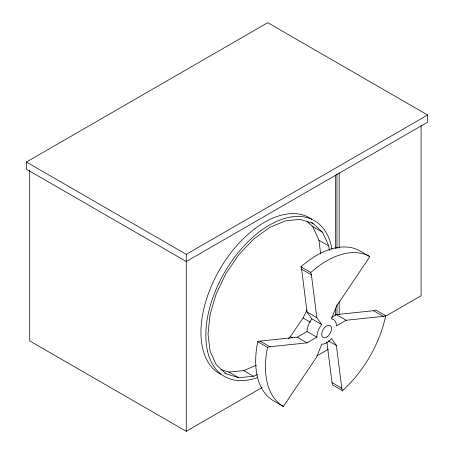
<?xml version="1.0" encoding="UTF-8"?>
<svg xmlns="http://www.w3.org/2000/svg" width="454" height="454" viewBox="0 0 454 454"><rect width="100%" height="100%" fill="white"/><g stroke="black" fill="none" stroke-linecap="round" stroke-linejoin="round"><path stroke-width="0.68" d="M288.455 338.61L290.367 336.59L303.09 317.97L307.057 309.713M342.441 390.622A86.487 49.934 -60 0 0 385.684 315.723L383.318 316.359L346.181 320.252L336.397 325.904A13.836 7.99 -60 0 0 331.505 318.941L336.397 306.331L369.857 256.652L360.067 251A86.487 49.934 -60 0 0 300.996 266.827L301.632 269.194L307.04 311.983L311.932 318.941A13.836 7.99 -60 0 0 307.04 331.551L297.256 337.203L260.114 341.096L257.753 341.731A86.487 49.934 -60 0 0 273.58 400.803L283.364 406.455L316.824 356.77L321.716 344.16A13.836 7.99 -60 0 0 331.505 338.514L336.397 345.471L341.805 388.261L342.441 390.622L332.651 384.975L332.022 382.614L326.874 341.93M26.406 162.033L267.741 22.7L427.594 114.993L427.594 122.177L186.259 261.51L26.406 169.217L26.406 162.033L186.259 254.325L427.594 114.993M331.505 317.425L336.397 314.605L373.534 310.706L375.901 310.076L385.684 315.723M257.753 341.731L267.537 347.378L269.903 346.748L307.04 342.849L316.824 337.203A13.836 7.99 -60 0 1 321.716 324.593L316.824 317.63L307.04 311.983M29.703 170.154L29.703 340.909L186.259 431.3L262.185 387.466M316.676 356.004L328.31 349.291M385.037 316.54L421.102 295.719L421.102 125.667M220.894 369.579L228.929 372.059L243.747 370.595L256.465 365.181M224.77 373.075L225.99 373.784L238.713 377.711L253.531 376.241L257.35 374.618M329.36 250.722L328.775 245.92L322.635 232.352L312.874 223.3L300.151 219.367L285.333 220.837L269.432 227.602L253.531 239.196L238.713 254.842L225.99 273.461L216.229 293.789L210.088 314.44L208 334.008L210.088 351.163L216.229 364.727L225.99 373.784M311.648 222.591L312.874 223.3M307.199 221.461L312.851 226.705L322.635 232.352M312.851 226.705L318.992 240.268L328.775 245.92M300.996 266.827L310.78 272.479A86.487 49.934 -60 0 1 369.857 256.652M301.632 269.194L311.416 274.84L316.824 317.63M373.534 310.706L383.318 316.359M336.397 314.605L346.181 320.252M311.932 318.941L321.716 324.593M303.09 317.97L310.428 322.209M328.446 340.88L336.397 345.471M307.04 331.551L316.824 337.203M297.256 337.203L307.04 342.849M290.367 336.59L292.813 338.003M260.114 341.096L269.903 346.748M332.022 382.614L341.805 388.261M243.747 370.595L253.531 376.241M228.929 372.059L238.713 377.711M310.78 272.479L311.416 274.84M318.992 240.268L320.666 253.99M339.189 172.957L339.189 248.06M339.189 301.91L339.189 314.667M336.964 173.791L336.964 248.9M336.964 304.878L336.964 314.798M335.654 174.994L335.654 248.684M335.654 308.204L335.654 315.286M186.259 254.325L186.259 431.3M257.322 377.632A89.949 51.932 -60 0 1 205.974 330.245A89.949 51.932 -60 0 1 265.8 227.312A89.949 51.932 -60 0 1 331.988 249.167M220.752 374.261A89.949 51.932 -60 0 1 220.156 268.734A89.949 51.932 -60 0 1 311.796 219.276M283.364 406.455A86.487 49.934 -60 0 1 267.537 347.378M327.879 336.278A6.918 3.995 -60 0 0 330.069 325.558A6.918 3.995 -60 0 0 321.886 332.816A6.918 3.995 -60 0 0 327.879 336.278"/></g></svg>
